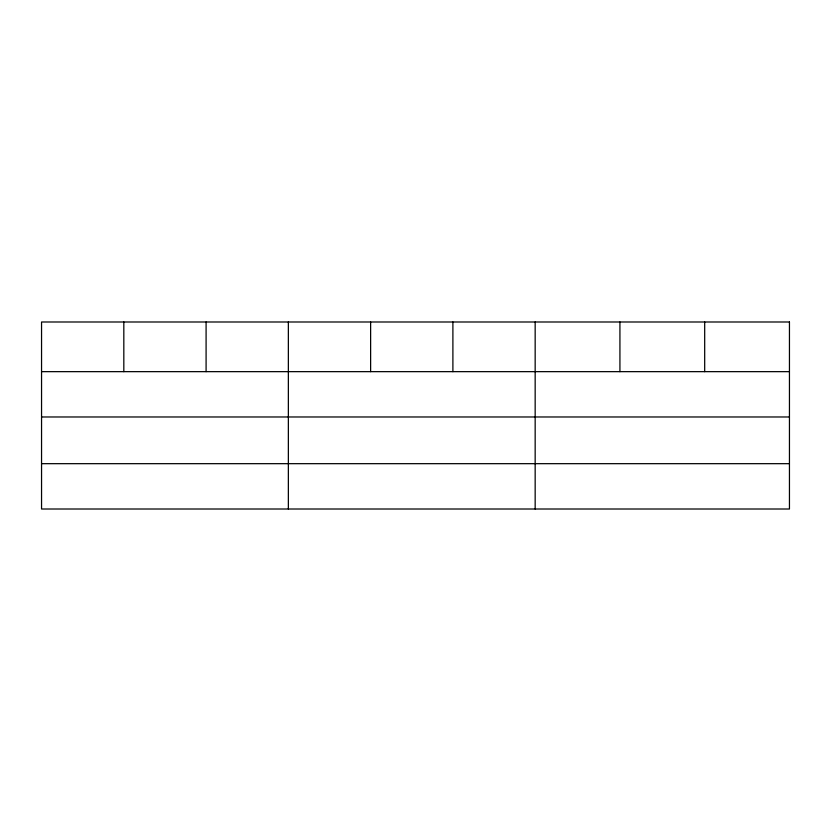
<?xml version="1.0" encoding="UTF-8"?>
<svg xmlns="http://www.w3.org/2000/svg" width="831" height="831" viewBox="0 0 831 831"><rect width="100%" height="100%" fill="white"/><g stroke="black" fill="none" stroke-linecap="round" stroke-linejoin="round"><path stroke-width="1.25" d="M41.55 371.654L789.45 371.654M41.55 416.975L789.45 416.975M41.55 463.677L789.45 463.677M704.688 321.992L704.688 371.654M619.926 321.992L619.926 371.654M535.164 321.992L535.164 509.008M452.895 321.992L452.895 371.654M370.626 321.992L370.626 371.654M288.357 321.992L288.357 509.008M206.088 321.992L206.088 371.654M123.819 321.992L123.819 371.654M789.45 321.992L41.55 321.992L41.55 509.008L789.45 509.008L789.45 321.992"/></g></svg>
